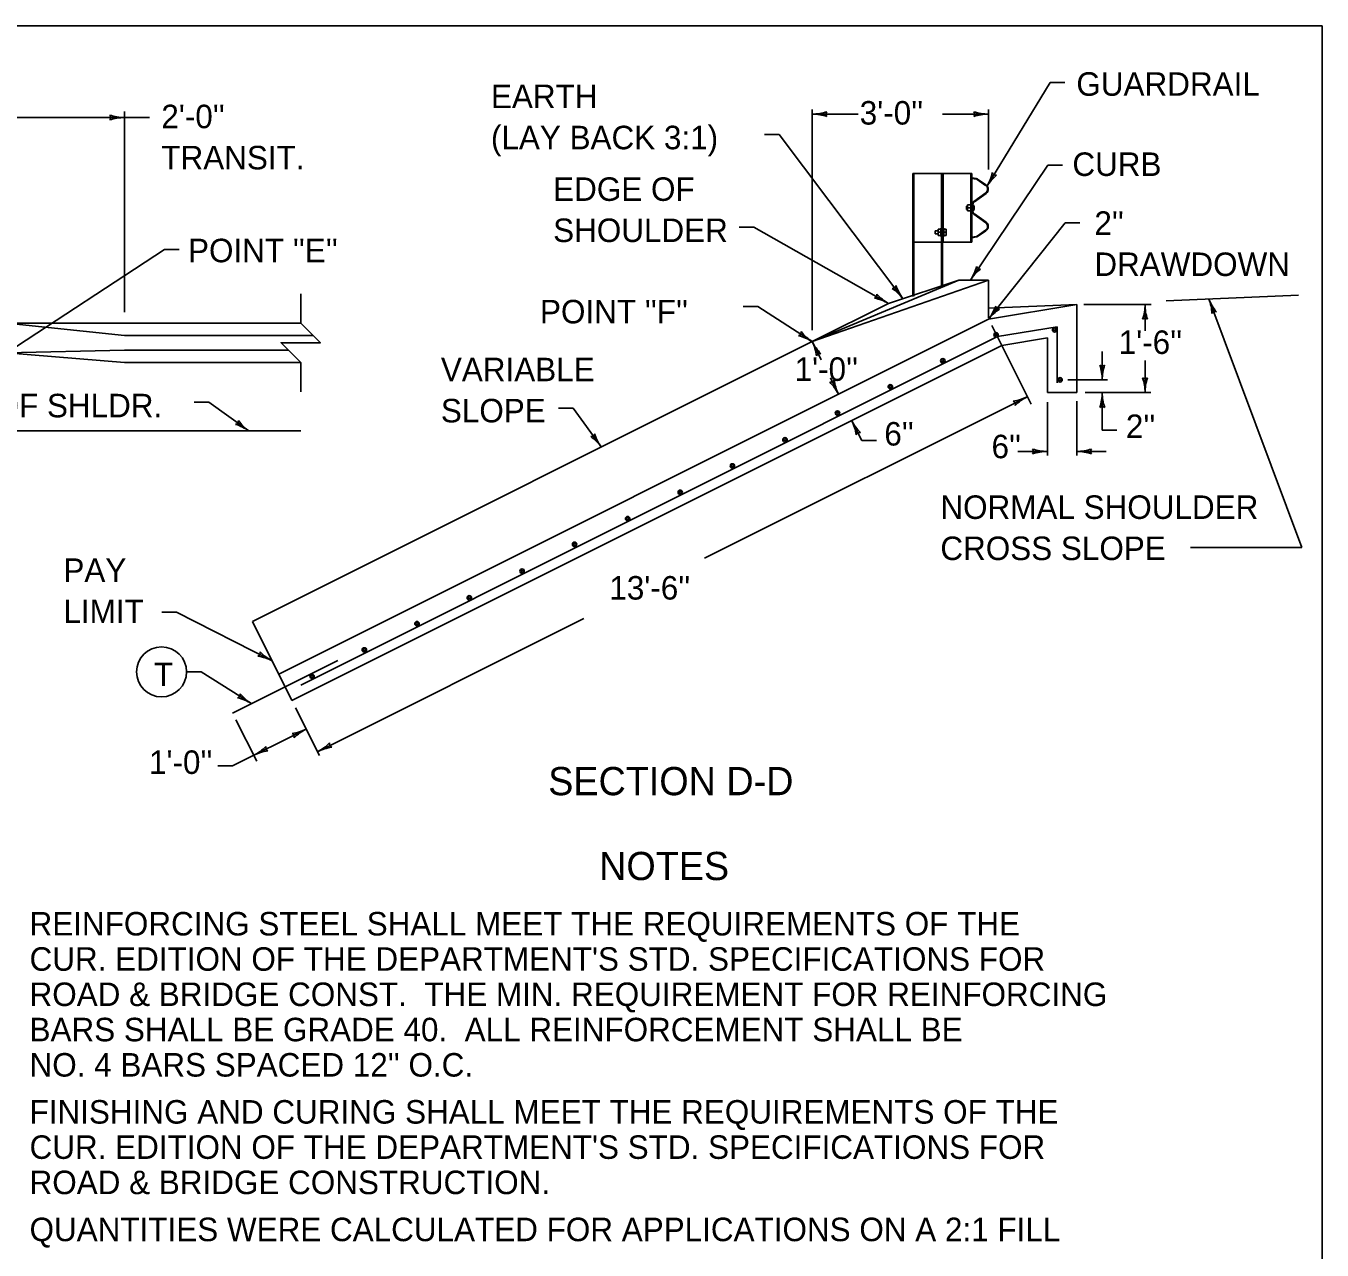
# Model space of a CAD drawing. Extents: x 1007 to 1035.5, y 1000.5 to 1021.5.
# Drawn here: x 1024.47 to 1035.5, y 1011.09 to 1021.5 of the extents above; entities that cross this region are included whole.
import ezdxf

# ---------------------------------------------------------------- set-up
doc = ezdxf.new("R2010")
doc.units = 0
for name, color, linetype in [('Level 1', 7, 'Continuous'), ('Level 10', 7, 'Continuous'), ('Level 11', 7, 'Continuous')]:
    doc.layers.add(name, color=color, linetype=linetype)

msp = doc.modelspace()

# ---------------------------------------------------------------- linework, layer by layer
at = {"layer": 'Level 1'}
for p, q in [((1033.186, 1021.019), (1032.648, 1020.135)), ((1033.311, 1021.019), (1033.186, 1021.019)), ((1031.163, 1018.912), (1031.163, 1020.788)), ((1032.662, 1020.279), (1032.662, 1020.788)), ((1025.526, 1020.721), (1024.312, 1020.721)), ((1025.312, 1020.773), (1025.312, 1019.066)), ((1031.554, 1020.75), (1031.163, 1020.75)), ((1032.662, 1020.75), (1032.272, 1020.75)), ((1030.881, 1020.576), (1030.756, 1020.576)), ((1030.881, 1020.576), (1031.934, 1019.18)), ((1032.02, 1020.245), (1032.52, 1020.245)), ((1032.02, 1020.245), (1032.02, 1019.198)), ((1032.028, 1020.245), (1032.028, 1019.201)), ((1032.262, 1020.245), (1032.262, 1019.758)), ((1032.27, 1020.245), (1032.27, 1019.758)), ((1032.278, 1020.245), (1032.278, 1019.758)), ((1033.167, 1020.317), (1032.508, 1019.339)), ((1032.512, 1020.245), (1032.512, 1019.662)), ((1032.52, 1020.245), (1032.52, 1019.966)), ((1033.292, 1020.317), (1033.167, 1020.317)), ((1032.52, 1020.208), (1032.519, 1020.203)), ((1032.519, 1020.203), (1032.559, 1020.196)), ((1032.52, 1020.208), (1032.56, 1020.201)), ((1032.565, 1020.194), (1032.638, 1020.144)), ((1032.568, 1020.198), (1032.641, 1020.149)), ((1032.577, 1020.192), (1032.574, 1020.188)), ((1032.609, 1020.171), (1032.606, 1020.166)), ((1032.639, 1020.08), (1032.539, 1020.008)), ((1032.642, 1020.076), (1032.542, 1020.004)), ((1032.476, 1019.966), (1032.476, 1019.94)), ((1032.476, 1019.966), (1032.483, 1019.966)), ((1032.483, 1019.94), (1032.476, 1019.94)), ((1032.483, 1019.979), (1032.512, 1019.979)), ((1032.483, 1019.927), (1032.483, 1019.979)), ((1032.483, 1019.953), (1032.512, 1019.953)), ((1032.483, 1019.927), (1032.512, 1019.927)), ((1032.52, 1019.966), (1032.52, 1019.662)), ((1032.522, 1019.966), (1032.522, 1019.977)), ((1032.522, 1019.93), (1032.522, 1019.966)), ((1032.528, 1019.981), (1032.528, 1019.926)), ((1032.528, 1019.927), (1032.528, 1019.979)), ((1032.528, 1019.93), (1032.528, 1019.977)), ((1032.528, 1019.93), (1032.528, 1019.977)), ((1032.642, 1019.83), (1032.542, 1019.902)), ((1030.666, 1019.789), (1030.541, 1019.789)), ((1030.666, 1019.789), (1031.812, 1019.14)), ((1032.639, 1019.826), (1032.539, 1019.898)), ((1033.314, 1019.826), (1032.663, 1019.006)), ((1033.439, 1019.826), (1033.314, 1019.826)), ((1032.209, 1019.758), (1032.209, 1019.732)), ((1032.233, 1019.758), (1032.209, 1019.758)), ((1032.233, 1019.732), (1032.209, 1019.732)), ((1032.256, 1019.772), (1032.233, 1019.772)), ((1032.233, 1019.772), (1032.233, 1019.718)), ((1032.233, 1019.745), (1032.256, 1019.745)), ((1032.256, 1019.718), (1032.233, 1019.718)), ((1032.262, 1019.781), (1032.256, 1019.781)), ((1032.256, 1019.708), (1032.256, 1019.781)), ((1032.262, 1019.708), (1032.256, 1019.708)), ((1032.262, 1019.758), (1032.262, 1019.292)), ((1032.27, 1019.758), (1032.27, 1019.295)), ((1032.283, 1019.781), (1032.278, 1019.781)), ((1032.278, 1019.758), (1032.278, 1019.662)), ((1032.283, 1019.708), (1032.278, 1019.708)), ((1032.283, 1019.708), (1032.283, 1019.781)), ((1032.283, 1019.772), (1032.283, 1019.718)), ((1032.301, 1019.772), (1032.283, 1019.772)), ((1032.301, 1019.745), (1032.283, 1019.745)), ((1032.301, 1019.718), (1032.283, 1019.718)), ((1032.301, 1019.772), (1032.301, 1019.718)), ((1032.519, 1019.703), (1032.559, 1019.71)), ((1032.52, 1019.698), (1032.519, 1019.703)), ((1032.52, 1019.698), (1032.56, 1019.705)), ((1032.565, 1019.713), (1032.638, 1019.762)), ((1032.568, 1019.708), (1032.641, 1019.758)), ((1032.577, 1019.715), (1032.574, 1019.719)), ((1032.609, 1019.736), (1032.606, 1019.74)), ((1025.654, 1019.599), (1024.312, 1018.721)), ((1025.779, 1019.599), (1025.654, 1019.599)), ((1032.028, 1019.662), (1032.262, 1019.662)), ((1032.27, 1019.662), (1032.52, 1019.662)), ((1032.411, 1019.339), (1031.163, 1018.815)), ((1032.661, 1019.339), (1031.163, 1018.815)), ((1031.812, 1019.14), (1032.411, 1019.339)), ((1032.661, 1019.339), (1032.411, 1019.339)), ((1032.661, 1019.339), (1032.661, 1019.016)), ((1031.163, 1018.815), (1031.812, 1019.14)), ((1032.661, 1019.1), (1033.413, 1019.131)), ((1032.663, 1019.006), (1033.413, 1019.131)), ((1033.413, 1018.381), (1033.413, 1019.131)), ((1034.045, 1019.131), (1033.474, 1019.131)), ((1033.994, 1018.906), (1033.994, 1019.131)), ((1034.173, 1019.163), (1035.299, 1019.21)), ((1035.327, 1017.064), (1034.538, 1019.178)), ((1030.701, 1019.113), (1030.576, 1019.113)), ((1030.701, 1019.113), (1031.163, 1018.815)), ((1024.312, 1018.971), (1025.312, 1018.971)), ((1025.312, 1018.867), (1024.312, 1018.971)), ((1025.312, 1018.971), (1026.812, 1018.971)), ((1026.625, 1015.987), (1032.663, 1019.006)), ((1032.69, 1018.952), (1033.024, 1018.283)), ((1032.739, 1018.858), (1033.246, 1018.942)), ((1033.246, 1018.464), (1033.246, 1018.942)), ((1026.916, 1018.867), (1025.312, 1018.867)), ((1026.402, 1016.434), (1031.163, 1018.815)), ((1026.812, 1015.894), (1032.739, 1018.858)), ((1031.163, 1018.815), (1031.24, 1018.659)), ((1032.777, 1018.783), (1033.163, 1018.848)), ((1033.163, 1018.381), (1033.163, 1018.848)), ((1025.312, 1018.742), (1024.312, 1018.721)), ((1024.312, 1018.721), (1025.312, 1018.638)), ((1026.708, 1018.742), (1025.312, 1018.742)), ((1026.737, 1015.763), (1032.777, 1018.783)), ((1033.63, 1018.49), (1033.63, 1018.731)), ((1025.312, 1018.638), (1026.812, 1018.638)), ((1033.994, 1018.381), (1033.994, 1018.654)), ((1031.317, 1018.506), (1031.386, 1018.368)), ((1033.675, 1018.49), (1033.337, 1018.49)), ((1033.163, 1018.381), (1033.413, 1018.381)), ((1034.042, 1018.381), (1033.484, 1018.381)), ((1033.63, 1018.063), (1033.63, 1018.381)), ((1025.906, 1018.299), (1026.031, 1018.299)), ((1026.031, 1018.299), (1026.371, 1018.055)), ((1029.129, 1018.249), (1029.004, 1018.249)), ((1029.129, 1018.249), (1029.369, 1017.918)), ((1032.993, 1018.346), (1030.247, 1016.973)), ((1033.163, 1017.847), (1033.163, 1018.3)), ((1033.413, 1017.847), (1033.413, 1018.309)), ((1031.498, 1018.144), (1031.584, 1017.973)), ((1022.867, 1018.055), (1026.812, 1018.055)), ((1033.755, 1018.063), (1033.63, 1018.063)), ((1031.584, 1017.973), (1031.709, 1017.973)), ((1032.913, 1017.881), (1033.163, 1017.881)), ((1033.413, 1017.881), (1033.663, 1017.881)), ((1035.327, 1017.064), (1034.38, 1017.064)), ((1025.756, 1016.515), (1025.631, 1016.515)), ((1025.756, 1016.515), (1026.569, 1016.101)), ((1026.402, 1016.434), (1026.737, 1015.763)), ((1029.221, 1016.46), (1026.955, 1015.327)), ((1026.232, 1015.656), (1027.126, 1016.103)), ((1025.966, 1016.006), (1025.841, 1016.006)), ((1025.966, 1016.006), (1026.392, 1015.736)), ((1026.26, 1015.599), (1026.437, 1015.246)), ((1026.768, 1015.701), (1026.971, 1015.295)), ((1026.859, 1015.52), (1026.231, 1015.206)), ((1026.231, 1015.206), (1026.106, 1015.206))]:
    msp.add_line(p, q, dxfattribs=at)
msp.add_lwpolyline([(1026.812, 1018.388), (1026.812, 1018.638), (1026.645, 1018.805), (1026.979, 1018.805), (1026.812, 1018.971), (1026.812, 1019.221)], dxfattribs=at)
for centre, radius in [((1033.225, 1018.915), 0.0188), ((1033.225, 1018.915), 0.00938), ((1032.727, 1018.873), 0.0188), ((1032.727, 1018.873), 0.00938), ((1032.274, 1018.652), 0.0188), ((1032.274, 1018.652), 0.00938), ((1033.271, 1018.49), 0.0188), ((1033.271, 1018.49), 0.00938), ((1031.827, 1018.431), 0.0188), ((1031.827, 1018.431), 0.00938), ((1031.378, 1018.207), 0.0188), ((1031.378, 1018.207), 0.00938), ((1030.931, 1017.98), 0.0188), ((1030.931, 1017.98), 0.00938), ((1030.484, 1017.758), 0.0188), ((1030.484, 1017.758), 0.00938), ((1030.04, 1017.533), 0.0188), ((1030.04, 1017.533), 0.00938), ((1029.593, 1017.309), 0.0188), ((1029.593, 1017.309), 0.00938), ((1029.141, 1017.091), 0.0188), ((1029.141, 1017.091), 0.00938), ((1028.695, 1016.863), 0.0188), ((1028.695, 1016.863), 0.00938), ((1028.246, 1016.636), 0.0188), ((1028.246, 1016.636), 0.00938), ((1027.801, 1016.416), 0.0188), ((1027.801, 1016.416), 0.00938), ((1025.628, 1016.006), 0.213), ((1027.353, 1016.193), 0.0188), ((1027.353, 1016.193), 0.00938), ((1026.908, 1015.969), 0.0188), ((1026.908, 1015.969), 0.00938)]:
    msp.add_circle(centre, radius, dxfattribs=at)
for centre, radius, start, end in [((1025.163, 1020.721), 0.0313, 318.7746, 40.8913), ((1025.312, 1021.112), 0.391, 251.3472, 269.9939), ((1025.312, 1020.33), 0.391, 90, 108.6688), ((1025.312, 1020.33), 0.391, 89.9878, 90), ((1031.163, 1021.141), 0.391, 270, 288.6688), ((1031.163, 1020.359), 0.391, 71.3472, 89.9939), ((1031.163, 1021.141), 0.391, 269.9878, 270), ((1031.311, 1020.75), 0.0313, 138.7746, 220.8913), ((1032.514, 1020.75), 0.0313, 318.7746, 40.8913), ((1032.662, 1021.141), 0.391, 251.3472, 269.9939), ((1032.662, 1020.359), 0.391, 90, 108.6688), ((1032.662, 1020.359), 0.391, 89.9878, 90), ((1032.314, 1020.338), 0.391, 328.6716, 347.3404), ((1032.982, 1019.931), 0.391, 130.0188, 148.6655), ((1032.725, 1020.262), 0.0313, 197.4462, 279.5629), ((1032.557, 1020.181), 0.0157, 55.9712, 79.7088), ((1032.556, 1020.181), 0.0208, 55.9925, 79.9721), ((1032.616, 1020.112), 0.0391, 305.6726, 55.8692), ((1032.616, 1020.112), 0.0443, 305.6726, 55.8692), ((1032.314, 1020.338), 0.391, 328.6594, 328.6717), ((1032.561, 1019.977), 0.0391, 125.6726, 180), ((1032.561, 1019.93), 0.0391, 180, 234.3274), ((1032.561, 1019.977), 0.0339, 125.6726, 180), ((1032.528, 1019.973), 0.00781, 26.7021, 90), ((1032.528, 1019.934), 0.00781, 270, 333.435), ((1032.561, 1019.93), 0.0339, 180, 234.3274), ((1032.489, 1019.953), 0.0514, 333.4142, 26.6482), ((1032.616, 1019.794), 0.0391, 304.1308, 54.3274), ((1032.616, 1019.794), 0.0443, 304.1308, 54.3274), ((1032.557, 1019.726), 0.0157, 280.2912, 304.0288), ((1032.556, 1019.726), 0.0208, 280.0279, 304.0075), ((1032.184, 1019.558), 0.391, 326.0382, 344.707), ((1032.832, 1019.121), 0.391, 127.3854, 146.0321), ((1032.591, 1019.463), 0.0313, 194.8128, 276.9295), ((1031.845, 1019.299), 0.0313, 265.8095, 347.9262), ((1031.622, 1018.945), 0.391, 37.0349, 55.7037), ((1032.246, 1019.416), 0.391, 198.3821, 217.0288), ((1032.184, 1019.558), 0.391, 326.026, 326.0382), ((1031.683, 1019.213), 0.0313, 289.2383, 11.355), ((1031.619, 1018.8), 0.391, 60.4637, 79.1325), ((1032.005, 1019.48), 0.391, 221.8109, 240.4576), ((1031.619, 1018.8), 0.391, 60.4515, 60.4637), ((1031.622, 1018.945), 0.391, 37.0227, 37.0349), ((1033.603, 1019.131), 0.391, 341.3472, 359.9939), ((1034.385, 1019.131), 0.391, 180, 198.6688), ((1034.385, 1019.131), 0.391, 179.9878, 180), ((1034.904, 1019.314), 0.391, 200.4604, 219.1292), ((1034.172, 1019.041), 0.391, 1.8076, 20.4543), ((1034.904, 1019.314), 0.391, 200.4482, 200.4604), ((1032.356, 1019.249), 0.391, 321.5552, 340.224), ((1032.969, 1018.763), 0.391, 122.9024, 141.5491), ((1032.755, 1019.122), 0.0313, 190.3298, 272.4465), ((1034.59, 1019.039), 0.0313, 69.235, 151.3517), ((1032.356, 1019.249), 0.391, 321.543, 321.5552), ((1033.994, 1018.982), 0.0313, 48.7746, 130.8913), ((1031.038, 1018.896), 0.0313, 285.9574, 8.0741), ((1030.951, 1018.486), 0.391, 57.1828, 75.8516), ((1031.375, 1019.144), 0.391, 218.5299, 237.1767), ((1030.951, 1018.486), 0.391, 57.1705, 57.1828), ((1031.512, 1018.99), 0.391, 206.5693, 225.2381), ((1030.813, 1018.64), 0.391, 7.9165, 26.5632), ((1031.512, 1018.99), 0.391, 206.5571, 206.5693), ((1031.229, 1018.682), 0.0313, 75.3439, 157.4606), ((1033.63, 1018.639), 0.0313, 228.7746, 310.8913), ((1033.239, 1018.49), 0.391, 0, 18.6688), ((1034.021, 1018.49), 0.391, 161.3472, 179.9939), ((1031.32, 1018.501), 0.0313, 255.3439, 337.4606), ((1031.036, 1018.193), 0.391, 26.5693, 45.2381), ((1031.736, 1018.543), 0.391, 187.9165, 206.5632), ((1033.239, 1018.49), 0.391, 359.9878, 0), ((1033.994, 1018.53), 0.0313, 228.7746, 310.8913), ((1033.603, 1018.381), 0.391, 0, 18.6688), ((1034.385, 1018.381), 0.391, 161.3472, 179.9939), ((1031.036, 1018.193), 0.391, 26.5571, 26.5693), ((1033.239, 1018.381), 0.391, 341.3472, 359.9939), ((1034.021, 1018.381), 0.391, 180, 198.6688), ((1034.021, 1018.381), 0.391, 179.9878, 180), ((1033.603, 1018.381), 0.391, 359.9878, 0), ((1032.818, 1018.696), 0.391, 277.915, 296.5617), ((1032.86, 1018.28), 0.0313, 345.3424, 67.4591), ((1033.167, 1017.997), 0.391, 116.5678, 135.2366), ((1033.167, 1017.997), 0.391, 116.5556, 116.5678), ((1033.63, 1018.232), 0.0313, 48.7746, 130.8913), ((1026.25, 1018.142), 0.0313, 283.0841, 5.2008), ((1026.599, 1018.372), 0.391, 215.6567, 234.3034), ((1031.848, 1018.319), 0.391, 206.5821, 225.2509), ((1031.149, 1017.969), 0.391, 7.9293, 26.576), ((1031.848, 1018.319), 0.391, 206.5699, 206.5821), ((1026.143, 1017.737), 0.391, 54.3095, 72.9783), ((1026.143, 1017.737), 0.391, 54.2973, 54.3095), ((1029.282, 1018.038), 0.0313, 264.8054, 346.9221), ((1029.685, 1018.148), 0.391, 197.378, 216.0247), ((1031.565, 1018.011), 0.0313, 75.3567, 157.4734), ((1029.053, 1017.688), 0.391, 36.0308, 54.6996), ((1029.053, 1017.688), 0.391, 36.0186, 36.0308), ((1033.014, 1017.881), 0.0313, 318.7746, 40.8913), ((1033.163, 1018.272), 0.391, 251.3472, 269.9939), ((1033.163, 1017.49), 0.391, 90, 108.6688), ((1033.163, 1017.49), 0.391, 89.9878, 90), ((1033.413, 1018.272), 0.391, 270, 288.6688), ((1033.413, 1017.49), 0.391, 71.3472, 89.9939), ((1033.413, 1018.272), 0.391, 269.9878, 270), ((1033.561, 1017.881), 0.0313, 138.7746, 220.8913), ((1026.436, 1016.168), 0.0313, 291.7692, 13.8859), ((1026.746, 1016.449), 0.391, 224.3417, 242.9885), ((1026.391, 1015.752), 0.391, 62.9946, 81.6633), ((1026.391, 1015.752), 0.391, 62.9823, 62.9946), ((1026.267, 1015.815), 0.0313, 286.4522, 8.5689), ((1026.601, 1016.066), 0.391, 219.0248, 237.6715), ((1026.183, 1015.406), 0.391, 57.6776, 76.3464), ((1026.183, 1015.406), 0.391, 57.6654, 57.6776), ((1026.684, 1015.869), 0.391, 277.9165, 296.5632), ((1027.034, 1015.17), 0.391, 116.5693, 135.2381), ((1027.034, 1015.17), 0.391, 116.5571, 116.5693), ((1026.726, 1015.453), 0.0313, 345.3439, 67.4606), ((1026.78, 1015.677), 0.391, 296.5693, 315.238), ((1027.088, 1015.394), 0.0313, 165.3439, 247.4606), ((1026.237, 1015.646), 0.391, 296.5693, 315.2381), ((1026.586, 1014.947), 0.391, 97.9165, 116.5632), ((1026.237, 1015.646), 0.391, 296.5571, 296.5693), ((1026.545, 1015.363), 0.0313, 165.3439, 247.4606), ((1027.13, 1014.977), 0.391, 97.9164, 116.5632), ((1026.78, 1015.677), 0.391, 296.557, 296.5693)]:
    msp.add_arc(centre, radius, start, end, dxfattribs=at)
at = {"layer": 'Level 10'}
for p, q in [((1007, 1021.5), (1035.5, 1021.5)), ((1035.5, 1021.5), (1035.5, 1000.5))]:
    msp.add_line(p, q, dxfattribs=at)
at = {"layer": 'Level 11'}
msp.add_lwpolyline([(1007, 1000.5), (1035.5, 1000.5), (1035.5, 1021.5), (1007, 1021.5)], close=True, dxfattribs=at)

# ---------------------------------------------------------------- texts
at = {"layer": 'Level 1'}
for s, height, p in [('GUARDRAIL', 0.2, (1033.41, 1020.906)), ('EARTH', 0.2, (1028.43, 1020.801)), ("2'-0''", 0.2, (1025.626, 1020.63)), ("3'-0''", 0.2, (1031.567, 1020.661)), ('(LAY BACK 3:1)', 0.2, (1028.43, 1020.451)), ('TRANSIT.', 0.2, (1025.626, 1020.28)), ('CURB', 0.2, (1033.376, 1020.224)), ('EDGE OF', 0.2, (1028.959, 1020.012)), ("2''", 0.2, (1033.563, 1019.723)), ('SHOULDER', 0.2, (1028.959, 1019.662)), ("POINT ''E''", 0.2, (1025.853, 1019.49)), ('DRAWDOWN', 0.2, (1033.563, 1019.373)), ("POINT ''F''", 0.2, (1028.847, 1018.97)), ("1'-6''", 0.2, (1033.77, 1018.71)), ('VARIABLE', 0.2, (1028.004, 1018.478)), ("1'-0''", 0.2, (1031.013, 1018.481)), ('EDGE OF SHLDR.', 0.2, (1023.375, 1018.171)), ('SLOPE', 0.2, (1028.004, 1018.128)), ("2''", 0.2, (1033.831, 1017.995)), ("6''", 0.2, (1031.776, 1017.931)), ("6''", 0.2, (1032.688, 1017.823)), ('NORMAL SHOULDER', 0.2, (1032.253, 1017.307)), ('CROSS SLOPE', 0.2, (1032.253, 1016.957)), ('PAY', 0.2, (1024.793, 1016.771)), ("13'-6''", 0.2, (1029.437, 1016.621)), ('LIMIT', 0.2, (1024.793, 1016.421)), ('T', 0.2, (1025.562, 1015.885)), ("1'-0''", 0.2, (1025.521, 1015.138)), ('SECTION D-D', 0.24, (1028.917, 1014.957)), ('NOTES', 0.24, (1029.35, 1014.235)), ('REINFORCING STEEL SHALL MEET THE REQUIREMENTS OF THE', 0.2, (1024.505, 1013.764)), ("CUR. EDITION OF THE DEPARTMENT'S STD. SPECIFICATIONS FOR", 0.2, (1024.505, 1013.464)), ('ROAD & BRIDGE CONST.  THE MIN. REQUIREMENT FOR REINFORCING', 0.2, (1024.505, 1013.164)), ('BARS SHALL BE GRADE 40.  ALL REINFORCEMENT SHALL BE', 0.2, (1024.505, 1012.864)), ("NO. 4 BARS SPACED 12'' O.C.", 0.2, (1024.505, 1012.564)), ('FINISHING AND CURING SHALL MEET THE REQUIREMENTS OF THE', 0.2, (1024.505, 1012.164)), ("CUR. EDITION OF THE DEPARTMENT'S STD. SPECIFICATIONS FOR", 0.2, (1024.505, 1011.864)), ('ROAD & BRIDGE CONSTRUCTION.', 0.2, (1024.505, 1011.564)), ('QUANTITIES WERE CALCULATED FOR APPLICATIONS ON A 2:1 FILL', 0.2, (1024.505, 1011.164))]:
    msp.add_text(s, height=height, dxfattribs=at).set_placement(p)

doc.saveas('drawing.dxf')
